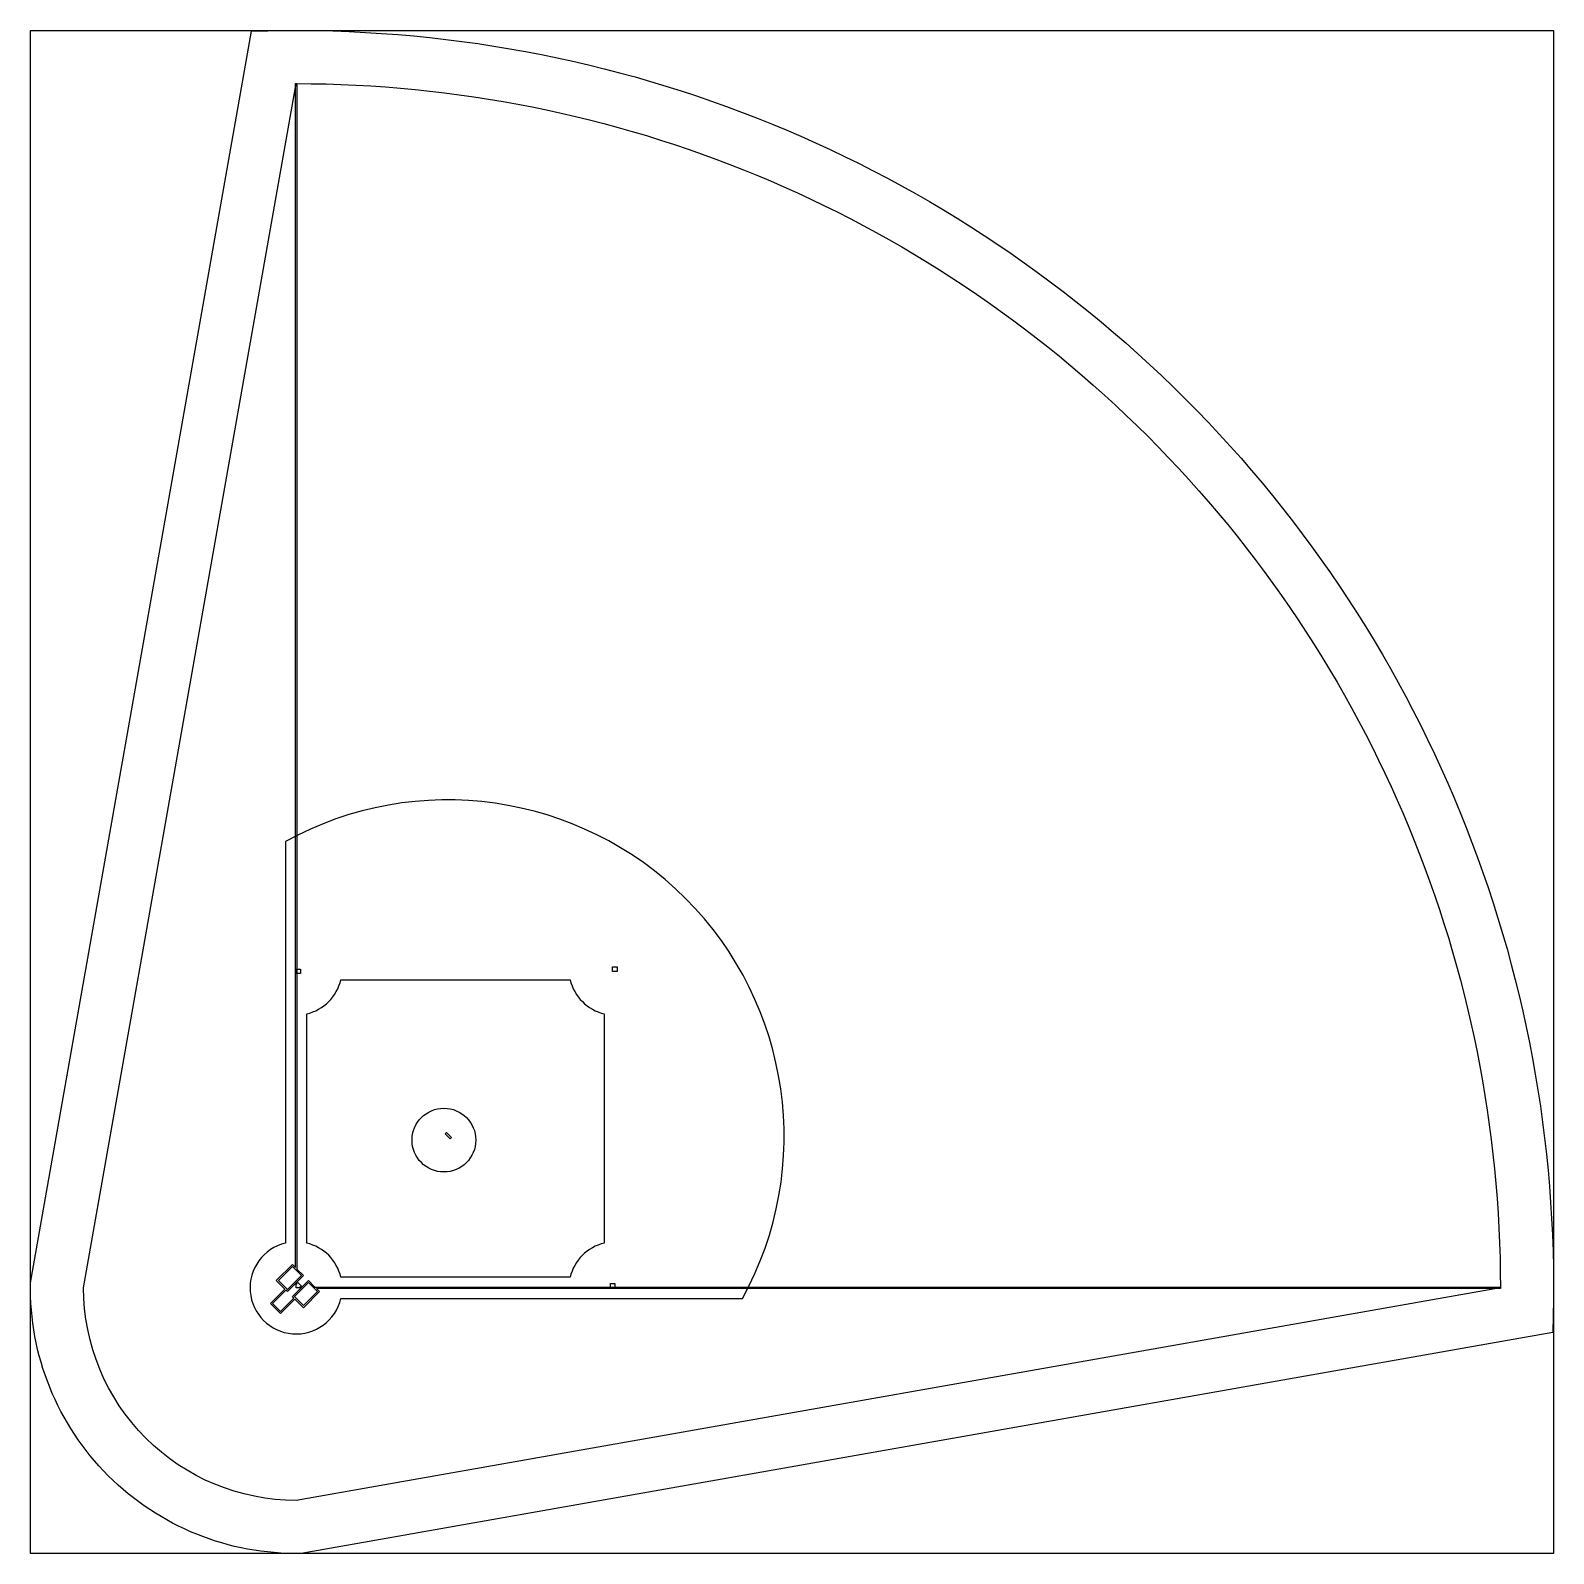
# Model space of a CAD drawing. Header units: millimetres. Extents: x -75 to 355, y -75 to 355.
import ezdxf

# ---------------------------------------------------------------- set-up
doc = ezdxf.new("R2010")
doc.units = ezdxf.units.MM
doc.layers.get('0').update_dxf_attribs({"linetype": 'CONTINUOUS'})

msp = doc.modelspace()

# ---------------------------------------------------------------- linework, layer by layer
for points in [[(-75, 355), (355, 355), (355, -75), (-75, -75)], [(89.37, 90.62), (90.62, 90.62), (90.62, 89.37), (89.37, 89.37)], [(1.25, 88.75), (0, 88.75), (0, 90), (1.25, 90)], [(42.43, 43.84), (43.84, 42.43), (43.49, 42.07), (42.07, 43.49)], [(1.48, 3.48), (-1.06, 6.02), (-5.02, 2.06), (-2.47, -0.48)], [(2.06, -5.02), (6.02, -1.06), (3.48, 1.48), (-0.48, -2.47)], [(0, 0), (0, 1), (0.5, 1.5), (1.5, 0.5), (1, 0)], [(88.75, 1.25), (90, 1.25), (90, 0), (88.75, 0)]]:
    msp.add_lwpolyline(points, close=True)
for points in [[(-74.99, 1.39), (-12.62, 354.78, -0.435206), (354.78, -12.62), (1.39, -74.99, -0.425081)], [(-60, 0), (0, 340, -0.414214), (340, 0), (0, -60, -0.414214)], [(0, -60, -0.414214), (-60, 0), (0, 340, -0.414214), (340, 0)], [(0.2, 340), (0.2, 5.33), (2.05, 3.48), (-2.47, -1.05), (-2.89, -0.64), (-6.64, -4.39), (-4.39, -6.64), (-0.64, -2.89), (-1.05, -2.47), (3.48, 2.05), (5.33, 0.2), (340, 0.2, -0.000147), (340, 0), (340, -0.2), (5.73, -0.2), (6.59, -1.06), (2.06, -5.59), (-0.35, -3.17), (-4.39, -7.21), (-7.21, -4.39), (-3.17, -0.35), (-5.59, 2.06), (-1.06, 6.59), (-0.2, 5.73), (-0.2, 340), (0, 340, -0.000147)], [(-3, 126.02), (-3, 12.65, 1.791404), (12.65, -3), (126.02, -3, 0.750947)], [(3, 12.65), (3, 77.35, 0.283515), (12.65, 87), (77.35, 87, 0.283515), (87, 77.35), (87, 12.65, 0.283515), (77.35, 3), (12.65, 3, 0.283515)]]:
    msp.add_lwpolyline(points, format="xyb", close=True)
msp.add_circle((41.72, 41.72), 9)

doc.saveas('drawing.dxf')
